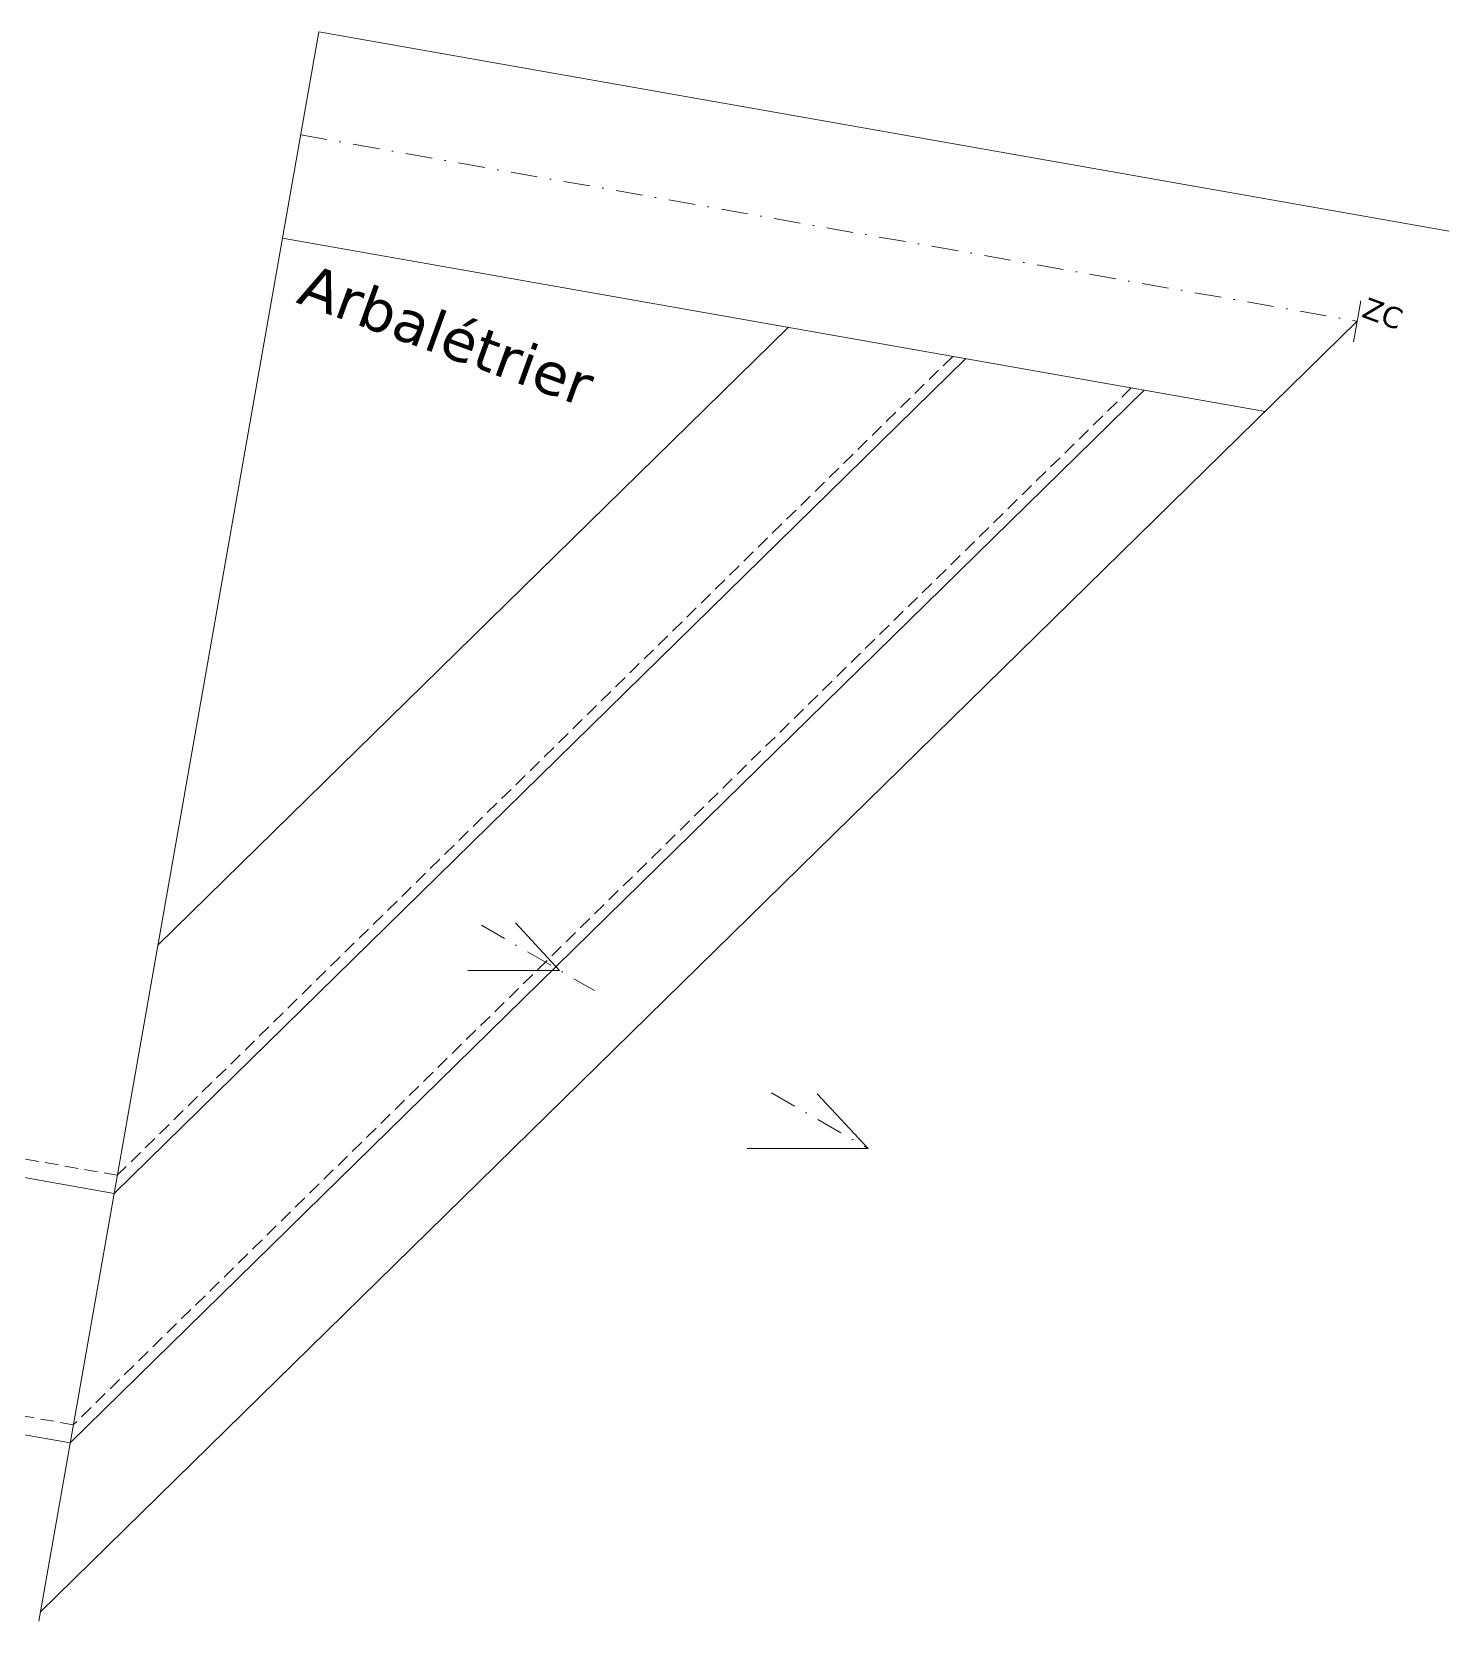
# Model space of a CAD drawing. Header units: millimetres. Extents: x -3200 to 2127, y -239 to 2121.
# Drawn here: x 1450 to 2127, y -226 to 533 of the extents above; entities that cross this region are included whole.
import ezdxf

# ---------------------------------------------------------------- set-up
doc = ezdxf.new("R2010")
doc.units = ezdxf.units.MM
doc.linetypes.add('DASHDOT', pattern=[25.4, 12.7, -6.35, 0, -6.35])
doc.linetypes.add('HIDDEN', pattern=[9.525, 6.35, -3.175])
for name, color, linetype, lineweight, true_color in [('0_ch_chevron', 3, 'Continuous', 0, 0x00ff00), ('0_ch_panne', 6, 'Continuous', 0, 0xff00ff), ('0_vue', 7, 'Continuous', 0, 0xffffff)]:
    doc.layers.add(name, color=color, linetype=linetype, lineweight=lineweight, true_color=true_color)
doc.styles.add('textstyle22', font='')
doc.styles.add('textstyle23', font='')
doc.styles.get('textstyle22').set_extended_font_data('DejaVu Sans')
doc.styles.get('textstyle23').set_extended_font_data('DejaVu Sans')

msp = doc.modelspace()

# ---------------------------------------------------------------- linework, layer by layer
at = {"layer": '0_ch_chevron'}
for p, q in [((1681.35, 107.74), (1702.42, 85.07)), ((1658.69, 85.07), (1702.42, 85.07)), ((1825.38, 26.23), (1849.76, 0)), ((1792.05, 0), (1849.76, 0))]:
    msp.add_line(p, q, dxfattribs=at)
at = {"layer": '0_ch_panne'}
for p, q in [((1896.39, 377.05), (1489.75, -21.39)), ((1981.6, 362.02), (1468.75, -140.48)), ((1489.75, -21.39), (1261.32, 18.89)), ((1468.75, -140.48), (1247.9, -101.54))]:
    msp.add_line(p, q, dxfattribs=at)
at = {"layer": '0_ch_panne', "linetype": 'HIDDEN'}
for p, q in [((1890.18, 378.14), (1491.28, -12.71)), ((1975.39, 363.12), (1470.28, -131.8)), ((1491.28, -12.71), (1283.31, 23.96)), ((1470.28, -131.8), (1253.98, -93.66))]:
    msp.add_line(p, q, dxfattribs=at)
at = {"layer": '0_vue', "color": 1, "true_color": 0xff0000}
msp.add_line((1453.75, -225.55), (1587.51, 533.05), dxfattribs=at)
at = {"layer": '0_vue'}
for p, q in [((1587.51, 533.05), (2127.19, 437.89)), ((1570.15, 434.57), (2039.36, 351.84)), ((2085.01, 404.71), (2081.54, 385.02)), ((2083.27, 394.87), (1454.52, -221.21)), ((1811.63, 391.99), (1510.64, 97.08)), ((1489.75, -21.39), (1896.39, 377.05))]:
    msp.add_line(p, q, dxfattribs=at)
at = {"layer": '0_vue', "linetype": 'DASHDOT'}
for p, q in [((1578.83, 483.81), (2083.27, 394.87)), ((1665.1, 106.61), (1719.05, 75.47)), ((1803.66, 26.61), (1849.76, 0))]:
    msp.add_line(p, q, dxfattribs=at)

# ---------------------------------------------------------------- texts
at = {"layer": '0_vue', "char_height": 4, "attachment_point": 3, "rotation": 340}
for s, insert, style in [('\\H20;Arbalétrier', (1720.74, 372.65), 'textstyle23'), ('\\H10;ZC', (2106.08, 400.06), 'textstyle22')]:
    msp.add_mtext(s, dxfattribs=dict(at, insert=insert, style=style))

doc.saveas('drawing.dxf')
